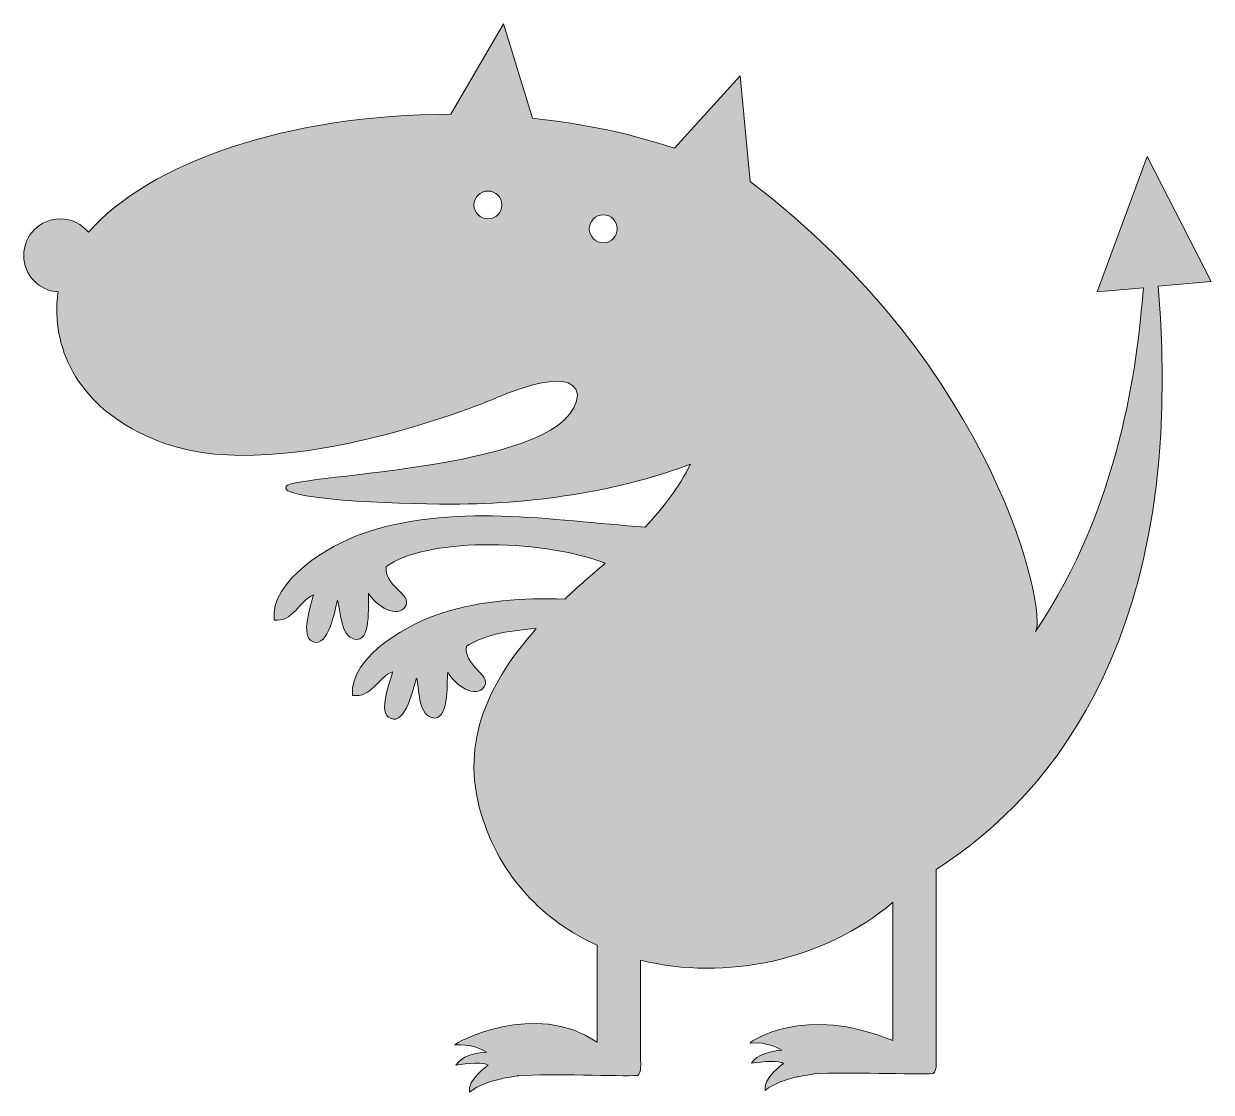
# Model space of a CAD drawing. Header units: inches. Extents: x 0 to 102, y 0 to 91.
import ezdxf

# ---------------------------------------------------------------- set-up
doc = ezdxf.new("R2010")
doc.units = ezdxf.units.IN
doc.header["$MEASUREMENT"] = 0
doc.layers.add('Layer 1', color=7, linetype='Continuous')

msp = doc.modelspace()

# ---------------------------------------------------------------- hatches: boundary and pattern name
at = {"layer": 'Layer 1', "true_color": 0x80b341}
h = msp.add_hatch(color=65, dxfattribs=at)
h.dxf.hatch_style = 2
edge = h.paths.add_edge_path()
edge.add_spline(control_points=[(101.6, 69.34), (101.6, 69.34), (96.12, 80.02), (96.12, 80.02), (96.12, 80.02), (91.84, 68.44), (91.84, 68.44), (91.84, 68.44), (95.79, 68.8), (95.79, 68.8), (95.28, 62.18), (93.79, 50.13), (86.57, 39.4), (87.59, 40.91), (83.32, 61.9), (62.14, 77.87), (62.14, 77.87), (61.29, 86.93), (61.29, 86.93), (61.29, 86.93), (55.69, 80.72), (55.69, 80.72), (52.08, 81.94), (47.97, 82.83), (43.53, 83.29), (43.53, 83.29), (41.04, 91.37), (41.04, 91.37), (41.04, 91.37), (36.53, 83.64), (36.53, 83.64), (22.63, 83.63), (10.7, 79.48), (5.55, 73.54), (4.97, 74.24), (4.1, 74.69), (3.13, 74.69), (1.4, 74.69), (0, 73.29), (0, 71.56), (0, 69.89), (1.31, 68.53), (2.95, 68.44), (2.87, 67.96), (2.82, 67.47), (2.82, 66.97), (2.82, 62.51), (5.41, 57.84), (12.15, 55.46), (22.45, 51.82), (40.25, 59.3), (40.25, 59.3), (40.25, 59.3), (46.98, 62.4), (47.38, 59.68), (47.12, 53.15), (23.31, 52.91), (22.45, 51.82), (21.59, 50.73), (31.54, 50.29), (36.58, 50.29), (44.28, 50.29), (51.37, 51.57), (57.05, 53.71), (56.06, 51.74), (54.69, 49.93), (53.17, 48.33), (45.13, 48.89), (36.55, 50.47), (28.79, 47.7), (26.32, 46.83), (20.98, 43.78), (21.43, 40.37), (23.05, 40.18), (23.6, 42.05), (24.78, 42.53), (24.62, 41.72), (23.57, 38.95), (24.77, 38.51), (26.06, 38.05), (26.62, 41.22), (26.84, 42.07), (27.15, 41.28), (27.02, 39.05), (28.27, 38.74), (29.76, 38.38), (29.45, 41.62), (29.49, 42.67), (30.12, 41.6), (32, 40.41), (32.68, 41.59), (33.24, 42.57), (30.78, 43.33), (31.01, 44.95), (34.13, 47.31), (43.81, 47.48), (49.75, 45.24), (48.6, 44.26), (47.42, 43.24), (46.29, 42.16), (42.72, 42.3), (39.18, 42.05), (35.77, 40.98), (33.26, 40.2), (27.81, 37.36), (28.13, 33.94), (29.74, 33.68), (30.36, 35.53), (31.56, 35.96), (31.37, 35.16), (30.22, 32.43), (31.4, 31.95), (32.67, 31.43), (33.35, 34.59), (33.6, 35.42), (33.89, 34.62), (33.66, 32.4), (34.91, 32.04), (36.38, 31.62), (36.19, 34.87), (36.27, 35.93), (36.86, 34.83), (38.7, 33.57), (39.42, 34.72), (40.02, 35.68), (37.58, 36.53), (37.88, 38.14), (39.11, 39), (41.29, 39.5), (43.85, 39.65), (39.92, 35.24), (37.25, 30.04), (39.14, 23.8), (40.79, 18.36), (44.49, 14.64), (49.05, 12.57), (49.05, 12.57), (49.05, 4.27), (49.05, 4.27), (43.73, 7.97), (36.89, 4.19), (36.87, 4.05), (38.3, 4.13), (39.1, 3.71), (39.58, 3.43), (38.57, 3.38), (37.45, 3.08), (36.98, 2.32), (37.95, 2.49), (39.44, 2.57), (39.73, 2.31), (39.73, 2.31), (37.91, 1.04), (38.14, 0), (38.88, 0.61), (39.94, 0.95), (40.88, 1.15), (40.93, 1.16), (40.98, 1.17), (41.04, 1.19), (41.54, 1.29), (42, 1.36), (42.36, 1.41), (45.03, 1.62), (51.05, 1.34), (52.53, 1.43), (52.85, 1.67), (52.8, 2.51), (52.77, 2.82), (52.77, 2.82), (52.77, 11.29), (52.77, 11.29), (60.02, 9.5), (68.48, 11.24), (74.36, 16.24), (74.36, 16.24), (74.36, 4.42), (74.36, 4.42), (66.75, 7.57), (62.17, 4.34), (62.16, 4.21), (63.59, 4.29), (64.39, 3.86), (64.87, 3.59), (63.85, 3.53), (62.74, 3.23), (62.27, 2.48), (63.24, 2.64), (64.73, 2.73), (65.01, 2.46), (65.01, 2.46), (63.2, 1.2), (63.42, 0.15), (64.16, 0.76), (65.22, 1.1), (66.17, 1.31), (66.22, 1.32), (66.27, 1.33), (66.32, 1.34), (66.82, 1.44), (67.28, 1.51), (67.64, 1.56), (70.31, 1.77), (76.33, 1.49), (77.82, 1.59), (78, 1.73), (78.06, 2.06), (78.07, 2.38), (78.07, 2.38), (78.07, 19.06), (78.07, 19.06), (88.35, 25.63), (99.56, 39.71), (97.05, 68.92), (97.05, 68.92), (101.6, 69.34), (101.6, 69.34)], knot_values=[0, 0, 0, 0, 1, 1, 1, 2, 2, 2, 3, 3, 3, 4, 4, 4, 5, 5, 5, 6, 6, 6, 7, 7, 7, 8, 8, 8, 9, 9, 9, 10, 10, 10, 11, 11, 11, 12, 12, 12, 13, 13, 13, 14, 14, 14, 15, 15, 15, 16, 16, 16, 17, 17, 17, 18, 18, 18, 19, 19, 19, 20, 20, 20, 21, 21, 21, 22, 22, 22, 23, 23, 23, 24, 24, 24, 25, 25, 25, 26, 26, 26, 27, 27, 27, 28, 28, 28, 29, 29, 29, 30, 30, 30, 31, 31, 31, 32, 32, 32, 33, 33, 33, 34, 34, 34, 35, 35, 35, 36, 36, 36, 37, 37, 37, 38, 38, 38, 39, 39, 39, 40, 40, 40, 41, 41, 41, 42, 42, 42, 43, 43, 43, 44, 44, 44, 45, 45, 45, 46, 46, 46, 47, 47, 47, 48, 48, 48, 49, 49, 49, 50, 50, 50, 51, 51, 51, 52, 52, 52, 53, 53, 53, 54, 54, 54, 55, 55, 55, 56, 56, 56, 57, 57, 57, 58, 58, 58, 59, 59, 59, 60, 60, 60, 61, 61, 61, 62, 62, 62, 63, 63, 63, 64, 64, 64, 65, 65, 65, 66, 66, 66, 67, 67, 67, 68, 68, 68, 69, 69, 69, 70, 70, 70, 71, 71, 71, 72, 72, 72, 72], degree=3, periodic=1)
edge = h.paths.add_edge_path()
edge.add_spline(control_points=[(39.71, 74.69), (39.05, 74.69), (38.52, 75.22), (38.52, 75.88), (38.52, 76.54), (39.05, 77.07), (39.71, 77.07), (40.37, 77.07), (40.9, 76.54), (40.9, 75.88), (40.9, 75.22), (40.37, 74.69), (39.71, 74.69)], knot_values=[0, 0, 0, 0, 1, 1, 1, 2, 2, 2, 3, 3, 3, 4, 4, 4, 4], degree=3, periodic=1)
edge = h.paths.add_edge_path()
edge.add_spline(control_points=[(49.58, 72.64), (48.93, 72.64), (48.39, 73.18), (48.39, 73.84), (48.39, 74.49), (48.93, 75.03), (49.58, 75.03), (50.24, 75.03), (50.78, 74.49), (50.78, 73.84), (50.78, 73.18), (50.24, 72.64), (49.58, 72.64)], knot_values=[0, 0, 0, 0, 1, 1, 1, 2, 2, 2, 3, 3, 3, 4, 4, 4, 4], degree=3, periodic=1)

# ---------------------------------------------------------------- linework, layer by layer
at = {"layer": 'Layer 1', "lineweight": 0}
for points, knots in [([(101.6, 69.34), (101.6, 69.34), (96.12, 80.02), (96.12, 80.02), (96.12, 80.02), (91.84, 68.44), (91.84, 68.44), (91.84, 68.44), (95.79, 68.8), (95.79, 68.8), (95.28, 62.18), (93.79, 50.13), (86.57, 39.4), (87.59, 40.91), (83.32, 61.9), (62.14, 77.87), (62.14, 77.87), (61.29, 86.93), (61.29, 86.93), (61.29, 86.93), (55.69, 80.72), (55.69, 80.72), (52.08, 81.94), (47.97, 82.83), (43.53, 83.29), (43.53, 83.29), (41.04, 91.37), (41.04, 91.37), (41.04, 91.37), (36.53, 83.64), (36.53, 83.64), (22.63, 83.63), (10.7, 79.48), (5.55, 73.54), (4.97, 74.24), (4.1, 74.69), (3.13, 74.69), (1.4, 74.69), (0, 73.29), (0, 71.56), (0, 69.89), (1.31, 68.53), (2.95, 68.44), (2.87, 67.96), (2.82, 67.47), (2.82, 66.97), (2.82, 62.51), (5.41, 57.84), (12.15, 55.46), (22.45, 51.82), (40.25, 59.3), (40.25, 59.3), (40.25, 59.3), (46.98, 62.4), (47.38, 59.68), (47.12, 53.15), (23.31, 52.91), (22.45, 51.82), (21.59, 50.73), (31.54, 50.29), (36.58, 50.29), (44.28, 50.29), (51.37, 51.57), (57.05, 53.71), (56.06, 51.74), (54.69, 49.93), (53.17, 48.33), (45.13, 48.89), (36.55, 50.47), (28.79, 47.7), (26.32, 46.83), (20.98, 43.78), (21.43, 40.37), (23.05, 40.18), (23.6, 42.05), (24.78, 42.53), (24.62, 41.72), (23.57, 38.95), (24.77, 38.51), (26.06, 38.05), (26.62, 41.22), (26.84, 42.07), (27.15, 41.28), (27.02, 39.05), (28.27, 38.74), (29.76, 38.38), (29.45, 41.62), (29.49, 42.67), (30.12, 41.6), (32, 40.41), (32.68, 41.59), (33.24, 42.57), (30.78, 43.33), (31.01, 44.95), (34.13, 47.31), (43.81, 47.48), (49.75, 45.24), (48.6, 44.26), (47.42, 43.24), (46.29, 42.16), (42.72, 42.3), (39.18, 42.05), (35.77, 40.98), (33.26, 40.2), (27.81, 37.36), (28.13, 33.94), (29.74, 33.68), (30.36, 35.53), (31.56, 35.96), (31.37, 35.16), (30.22, 32.43), (31.4, 31.95), (32.67, 31.43), (33.35, 34.59), (33.6, 35.42), (33.89, 34.62), (33.66, 32.4), (34.91, 32.04), (36.38, 31.62), (36.19, 34.87), (36.27, 35.93), (36.86, 34.83), (38.7, 33.57), (39.42, 34.72), (40.02, 35.68), (37.58, 36.53), (37.88, 38.14), (39.11, 39), (41.29, 39.5), (43.85, 39.65), (39.92, 35.24), (37.25, 30.04), (39.14, 23.8), (40.79, 18.36), (44.49, 14.64), (49.05, 12.57), (49.05, 12.57), (49.05, 4.27), (49.05, 4.27), (43.73, 7.97), (36.89, 4.19), (36.87, 4.05), (38.3, 4.13), (39.1, 3.71), (39.58, 3.43), (38.57, 3.38), (37.45, 3.08), (36.98, 2.32), (37.95, 2.49), (39.44, 2.57), (39.73, 2.31), (39.73, 2.31), (37.91, 1.04), (38.14, 0), (38.88, 0.61), (39.94, 0.95), (40.88, 1.15), (40.93, 1.16), (40.98, 1.17), (41.04, 1.19), (41.54, 1.29), (42, 1.36), (42.36, 1.41), (45.03, 1.62), (51.05, 1.34), (52.53, 1.43), (52.85, 1.67), (52.8, 2.51), (52.77, 2.82), (52.77, 2.82), (52.77, 11.29), (52.77, 11.29), (60.02, 9.5), (68.48, 11.24), (74.36, 16.24), (74.36, 16.24), (74.36, 4.42), (74.36, 4.42), (66.75, 7.57), (62.17, 4.34), (62.16, 4.21), (63.59, 4.29), (64.39, 3.86), (64.87, 3.59), (63.85, 3.53), (62.74, 3.23), (62.27, 2.48), (63.24, 2.64), (64.73, 2.73), (65.01, 2.46), (65.01, 2.46), (63.2, 1.2), (63.42, 0.15), (64.16, 0.76), (65.22, 1.1), (66.17, 1.31), (66.22, 1.32), (66.27, 1.33), (66.32, 1.34), (66.82, 1.44), (67.28, 1.51), (67.64, 1.56), (70.31, 1.77), (76.33, 1.49), (77.82, 1.59), (78, 1.73), (78.06, 2.06), (78.07, 2.38), (78.07, 2.38), (78.07, 19.06), (78.07, 19.06), (88.35, 25.63), (99.56, 39.71), (97.05, 68.92), (97.05, 68.92), (101.6, 69.34), (101.6, 69.34)], [0, 0, 0, 0, 1, 1, 1, 2, 2, 2, 3, 3, 3, 4, 4, 4, 5, 5, 5, 6, 6, 6, 7, 7, 7, 8, 8, 8, 9, 9, 9, 10, 10, 10, 11, 11, 11, 12, 12, 12, 13, 13, 13, 14, 14, 14, 15, 15, 15, 16, 16, 16, 17, 17, 17, 18, 18, 18, 19, 19, 19, 20, 20, 20, 21, 21, 21, 22, 22, 22, 23, 23, 23, 24, 24, 24, 25, 25, 25, 26, 26, 26, 27, 27, 27, 28, 28, 28, 29, 29, 29, 30, 30, 30, 31, 31, 31, 32, 32, 32, 33, 33, 33, 34, 34, 34, 35, 35, 35, 36, 36, 36, 37, 37, 37, 38, 38, 38, 39, 39, 39, 40, 40, 40, 41, 41, 41, 42, 42, 42, 43, 43, 43, 44, 44, 44, 45, 45, 45, 46, 46, 46, 47, 47, 47, 48, 48, 48, 49, 49, 49, 50, 50, 50, 51, 51, 51, 52, 52, 52, 53, 53, 53, 54, 54, 54, 55, 55, 55, 56, 56, 56, 57, 57, 57, 58, 58, 58, 59, 59, 59, 60, 60, 60, 61, 61, 61, 62, 62, 62, 63, 63, 63, 64, 64, 64, 65, 65, 65, 66, 66, 66, 67, 67, 67, 68, 68, 68, 69, 69, 69, 70, 70, 70, 71, 71, 71, 72, 72, 72, 72]), ([(39.71, 74.69), (39.05, 74.69), (38.52, 75.22), (38.52, 75.88), (38.52, 76.54), (39.05, 77.07), (39.71, 77.07), (40.37, 77.07), (40.9, 76.54), (40.9, 75.88), (40.9, 75.22), (40.37, 74.69), (39.71, 74.69)], [0, 0, 0, 0, 1, 1, 1, 2, 2, 2, 3, 3, 3, 4, 4, 4, 4]), ([(49.58, 72.64), (48.93, 72.64), (48.39, 73.18), (48.39, 73.84), (48.39, 74.49), (48.93, 75.03), (49.58, 75.03), (50.24, 75.03), (50.78, 74.49), (50.78, 73.84), (50.78, 73.18), (50.24, 72.64), (49.58, 72.64)], [0, 0, 0, 0, 1, 1, 1, 2, 2, 2, 3, 3, 3, 4, 4, 4, 4])]:
    msp.add_open_spline(points, degree=3, knots=knots, dxfattribs=at)

doc.saveas('drawing.dxf')
